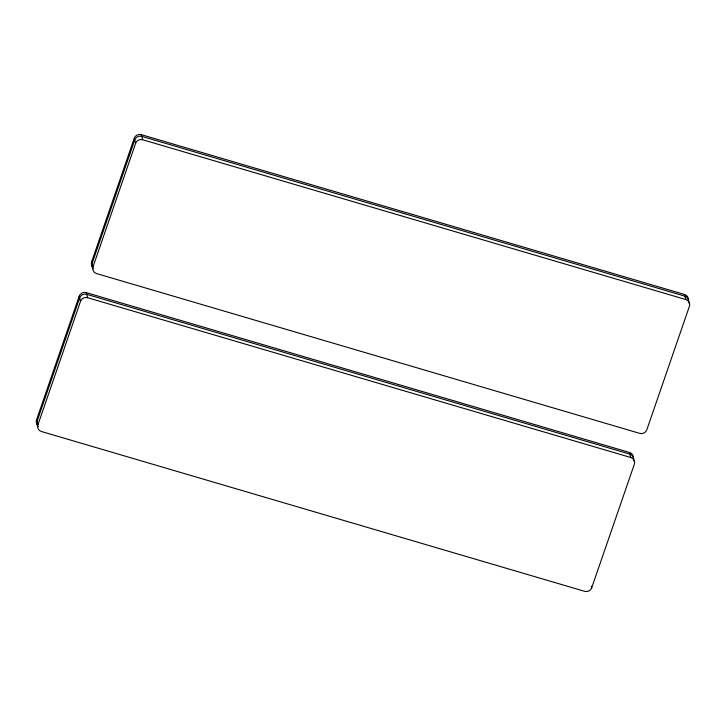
<?xml version="1.0" encoding="UTF-8"?>
<svg xmlns="http://www.w3.org/2000/svg" width="726" height="726" viewBox="0 0 726 726"><rect width="100%" height="100%" fill="white"/><g stroke="black" fill="none" stroke-linecap="round" stroke-linejoin="round"><path stroke-width="1.09" d="M37.253 424.429A5.627 5.354 -14.9 0 1 36.581 419.746L79.188 296.217A5.627 5.354 -14.9 0 1 86.285 292.642L629.442 452.452A5.627 5.354 -14.9 0 1 633.272 457.77M92.783 267.014A5.627 5.354 -14.9 0 1 91.648 261.777L134.265 138.258A5.627 5.354 -14.9 0 1 141.361 134.682L684.518 294.484A5.627 5.354 -14.9 0 1 688.257 300.51M629.442 452.452L630.794 457.516A5.627 5.354 -14.9 0 1 634.352 464.223L591.735 587.742A5.627 5.354 -14.9 0 1 584.639 591.318L41.482 431.516A5.627 5.354 -14.9 0 1 37.924 424.81L80.541 301.29L79.188 296.217M684.518 294.484L685.87 299.557A5.627 5.354 -14.9 0 1 689.419 306.263L646.812 429.783A5.627 5.354 -14.9 0 1 639.715 433.358L96.558 273.557A5.627 5.354 -14.9 0 1 93.001 266.859L135.617 143.331L134.265 138.258M135.617 143.331A5.627 5.354 -14.9 0 1 142.713 139.755L685.87 299.557M80.541 301.29A5.627 5.354 -14.9 0 1 87.637 297.714L630.794 457.516M591.282 586.054L591.735 587.742M141.361 134.682L142.713 139.755M91.648 261.777L93.001 266.859M86.285 292.642L87.637 297.714M36.581 419.746L37.924 424.81M93.227 268.702A5.627 5.354 -14.9 0 1 92.783 268.157M92.411 267.558A5.627 5.354 -14.9 0 1 92.102 263.474L134.718 139.946A5.627 5.354 -14.9 0 1 141.815 136.37L684.972 296.181A5.627 5.354 -14.9 0 1 688.52 302.878M633.444 460.838A5.627 5.354 -14.9 0 0 629.896 454.14L86.739 294.339A5.627 5.354 -14.9 0 0 79.642 297.905L37.026 421.434A5.627 5.354 -14.9 0 0 38.151 426.661"/></g></svg>
